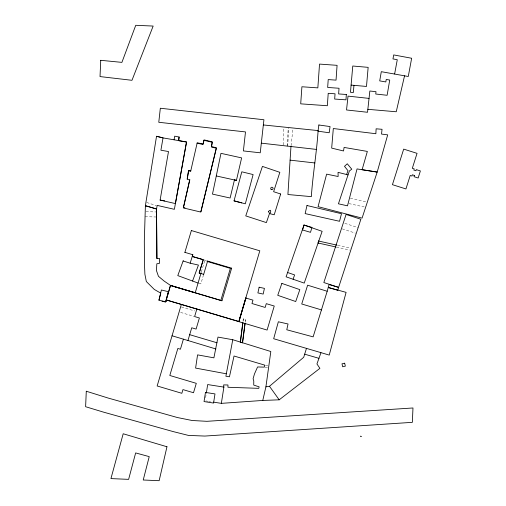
<?xml version="1.0" encoding="UTF-8"?>
<svg xmlns="http://www.w3.org/2000/svg" width="506" height="506" viewBox="0 0 506 506"><rect width="100%" height="100%" fill="white"/><g stroke="black" fill="none" stroke-linecap="round" stroke-linejoin="round"><path stroke-width="0.38" stroke-dasharray="2.53 1.9" d="M283.518 144.893L283.708 127.828M287.142 146.082L288.218 128.296M287.642 146.139L288.882 127.588M291.051 145.747L292.974 128.79M243.335 318.862L242.943 321.98L243.335 318.862L245.562 319.526L245.163 322.638L245.562 319.526M205.613 397.716L206.1 394.623M201.356 271.924L204.69 260.723L206.201 261.172M203.507 274.916L200.85 283.879L198.105 283.069M145.968 211.653L155.797 211.951M145.064 216.663L155.823 216.985M265.34 365.199L268.161 365.522M265.011 367.198L268.585 367.603M205.904 400.935L208.219 401.296M208.991 401.416L210.534 401.663M348.887 203.576L364.118 206.916M337.704 245.309L350.747 248.218M336.496 247.111L349.76 250.078M350.291 198.074L367.286 202.229M203.988 259.913L207.643 260.995M181.395 307.003L194.671 310.95M180.598 312.404L193.874 316.345M344.839 223.329L358.159 227.643M342.227 228.864L355.554 233.177M146.702 202.444L156.348 205.664"/><path stroke-width="0.76" d="M221.957 300.735L170.497 285.422L164.127 281.051L158.448 276.301L156.436 270.527L156.835 263.752L159.434 263.411L159.485 258.395L156.904 258.522L156.531 208.984L157.183 205.398L174.374 209.32L186.524 142.072L178.637 140.649L179.111 137.012L174.703 136.184L174.07 139.808M261.317 143.154L260.248 152.799L243.386 150.927L245.499 131.921L158.776 122.281L160.332 108.24L263.923 119.745L261.317 143.154L290.963 146.519L287.914 194.519L311.329 196.644C312.816 174.538 316.699 152.704 318.11 130.592L263.341 124.95M353.96 85.337L353.333 92.535L350.468 92.275L352.771 66.014L368.153 67.355L366.483 86.444L351.101 85.09M369.045 98.404L367.527 112.269L346.528 109.973L348.033 96.115L369.045 98.404L369.848 91.017L376.002 91.687L375.743 94.027L387.115 95.28L389.734 80.043L386.242 79.448L385.819 81.94L379.715 80.89L381.296 71.688L408.272 76.488L411.65 58.253L393.7 54.92L392.966 58.911L397.273 59.721L394.629 73.965M240.42 342.239L242.848 322.758M245.062 323.416L242.57 342.878L240.242 342.189L242.817 322.746M178.643 140.598L179.111 137.012M242.64 341.284L245.037 323.41M221.343 403.358L262.772 400.442L265.909 386.85L270.824 351.518L232.773 339.728L217.997 337.091L213.899 357.837L197.568 354.87L195.601 368.083L226.327 373.795L225.91 376.249L229.446 376.78L234.031 356.009L264.638 365.098L264.296 367.116L257.573 366.958L254.474 373.934L253.095 378.735L253.778 381.024L253.734 385.079L259.116 386.843L258.794 388.355L227.966 387.267L227.94 384.977L223.62 384.908L223.892 387.109L221.343 403.358L213.621 402.143M206.34 393.073L207.669 384.566L223.892 387.109M187.29 178.877L188.649 170.395L190.813 170.895M156.525 136.304L163.033 137.904L186.524 141.958L175.405 203.583L160.111 200.091L168.498 151.534L160.902 150.225L163.033 137.904L156.531 136.259L145.393 205.721L144.318 241.242L144.482 264.296L144.887 274.201L146.335 281.532L154.286 289.432L160.781 293.157M226.327 373.795L232.773 339.728M216.283 175.955L220.964 153.343L241.628 157.897L236.422 180.395L216.283 175.955L212.476 194.108L230.122 198.017L234.449 179.946L236.422 180.395M231.653 268.136L221.938 300.792L170.478 285.485L165.778 301.829L158.954 300.185L161.395 290.008L168.226 291.646L165.778 301.829L166.316 299.963M318.388 241.678L318.091 243L335.959 246.991M318.318 243.051L318.761 241.071M189.839 179.586L183.457 207.504L184.981 207.865M404.553 75.799L396.242 111.763L367.856 109.321M200.945 211.647L216.441 147.79L211.527 146.582L212.337 141.851L204.076 139.896L203.108 144.027L197.207 142.781L190.667 171.306L188.504 170.813L187.144 179.288L189.693 179.997L183.317 207.915L200.8 212.058L216.296 148.201L211.388 146.999L212.191 142.262L203.931 140.314L202.963 144.438L197.062 143.192M158.954 300.185L160.598 293.859M234.038 200.857L241.798 171.812L253.114 174.564L245.315 203.804L234.038 200.857L241.779 202.881M327.186 291.266L329.083 284.543L338.622 287.376L360.879 219.25L346.079 214.462L323.834 282.544L338.622 287.376L337.755 290.299L328.217 287.459L346.098 292.367L329.223 355.079L273.67 338.729L278.351 321.778L288.04 323.985L286.769 329.773L313.132 336.863L327.186 291.266L307.629 285.201L301.728 303.992L321.671 309.957M239.566 319.311L245.827 297.907M167.062 296.997L170.497 285.435L195.221 292.778L201.135 272.677M184.867 252.412L191.382 230.489M183.128 260.969L190.142 263.183L192.811 254.714L184.886 252.355M203.684 274.334L199.275 273.088L203.254 259.704L192.28 256.504L192.811 254.714M172.046 335.788L157.151 385.97L181.844 393.301L182.944 389.595L193.507 392.732L196.296 383.346L169.814 375.477L177.834 348.47L180.421 349.229L183.406 339.165L172.046 335.788L181.363 304.429L238.921 321.519M203.665 274.391L207.643 260.995M196.847 309.027L194.614 316.566L199.389 317.983L196.094 329.077L191.736 327.78L187.954 340.519L215.923 348.988M220.806 300.488L230.369 268.357L206.954 261.393M306.427 348.533L303.708 357.28L269.489 386.274L265.909 386.85M348.039 174.893L338.432 203.804L347.495 205.834L357.046 168.928L377.191 172.078L387.697 134.868L381.543 134.077L382.036 129.296L376.122 128.802L375.863 133.723L333.321 128.53L331.677 148.113L343.536 150.971L344.093 147.429L367.35 151.427L362.106 169.712L377.191 172.078L362.068 218.124L318.072 206.65L326.629 174.14L338.128 176.512L338.046 172.356L348.039 174.893L349.418 170.946L351.765 169.2L347.274 163.78L344.497 166.341L348.002 170.718L346.578 174.475M293.094 279.249L294.593 274.922L287.591 272.5M320.943 352.733L316.939 363.947L319.9 368.349L279.185 399.816L262.772 400.442M183.229 260.691L177.789 275.599L198.105 283.069M192.558 281.026L198.428 265.074L190.142 263.183M360.708 436.153L361.139 436.501M360.86 436.21L361.069 436.558M290.963 146.519L316.433 149.415M290.096 160.143L314.814 162.951M160.111 200.091L164.741 200.895M318.533 241.02L336.939 245.138M162.028 301.19L165.443 302.006M234.449 179.946L235.043 180.092M201.097 273.487L199.124 272.981L203.254 259.698L192.299 256.447M304.669 354.181L318.951 358.318M156.531 208.978L145.393 205.721L156.531 208.984L156.904 258.522M191.363 230.546L259.812 250.805L238.781 321.588L166.183 299.919M166.196 299.925L180.61 304.201M189.687 334.681L217.004 342.777M207.624 261.058L231.634 268.199M183.406 339.165L187.954 340.519M269.489 386.274L279.185 399.816M86.286 391.233L85.615 406.71L103.603 412.162L173.084 431.561L188.377 435.4L204.841 436.064L412.352 422.333L412.978 407.975L206.903 421.315L192.16 420.505L177.41 417.532L108.17 398.058L86.286 391.233M100.738 60.309L100.024 76.577L131.977 80.302L153.16 26.059L135.747 25.3L121.908 62.377L100.738 60.309M346.338 94.483L345.965 99.84L334.675 99.049L335.048 93.8L328.217 93.319L327.344 105.729L300.709 103.844L301.911 86.76L317.844 87.88L319.526 64.085L337.078 65.331L336.035 80.138L328.217 79.587L327.66 87.449L339.033 88.259L338.634 93.939L346.338 94.483M268.534 211.438C270.147 217.213 272.525 206.967 268.534 211.438M318.881 124.988L318.008 131.187L329.185 132.762L330.057 126.563L318.881 124.988M205.468 392.422L204.038 401.568L213.557 403.061L214.987 393.915L205.468 392.422M259.135 287.218L257.896 292.923L263.177 294.075L264.423 288.382L259.135 287.218M306.99 205.518L305.143 213.602L339.532 221.286L341.493 213.722L306.99 205.518M166.961 446.76L159.15 480.7L143.223 480.004L149.232 456.627L135.652 452.927L128.619 479.365L110.934 478.594L123.192 433.762L166.961 446.76M245.941 298.053L238.914 321.677L267.092 330.057L274.246 306.029L266.282 303.663L265.157 307.446L251.963 303.518L252.968 300.14L245.941 298.053M304.005 225.05L302.544 229.964L310.494 232.33L311.955 227.415L304.005 225.05L286.092 276.826L304.22 283.101L322.132 231.324L304.005 225.05M280.672 194.007L274.208 214.772L269.496 213.564L266.371 222.602L245.764 215.904L262.424 166.404L279.837 172.325L273.626 191.704L280.672 194.007M414.439 175.455L414.053 176.702L418.152 177.992L420.385 170.927L416.286 169.636L415.938 170.731L413.845 170.073L414.218 168.903L412.314 168.302L417.052 153.35L403.687 149.118L392.435 184.671L405.938 188.947L410.202 175.481L411.96 176.031L412.346 174.798L414.439 175.455M281.861 283.404L277.737 295.308L295.713 301.532L299.83 289.628L281.861 283.404M344.662 363.213L341.993 363.833L342.676 366.761L345.345 366.148L344.662 363.213M271.096 189.314A1.195 1.195 0 0 0 273.076 188.713A1.195 1.195 0 0 0 271.564 187.296A1.195 1.195 0 0 0 271.096 189.314"/></g></svg>
